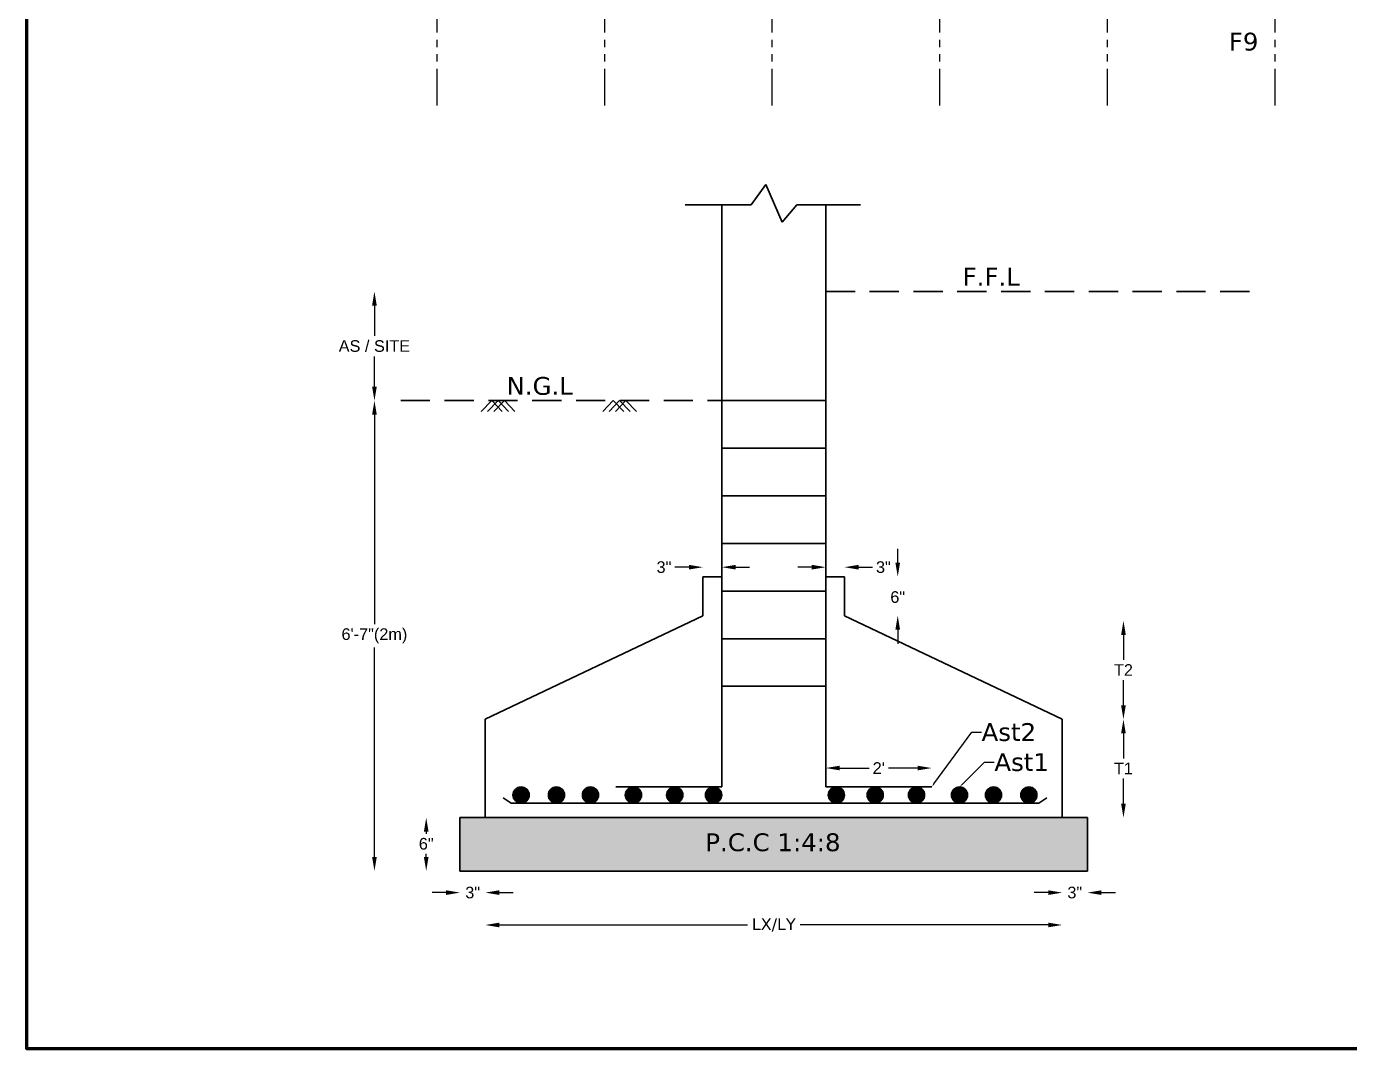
# Model space of a CAD drawing. Header units: feet. Extents: x 15113 to 123217, y -97269 to -8247.
# Drawn here: x 42028 to 43164, y -51254 to -50376 of the extents above; entities that cross this region are included whole.
import ezdxf
from ezdxf import colors
from ezdxf.entities.mleader import LeaderData, LeaderLine
from ezdxf.math import Vec2, Vec3

# ---------------------------------------------------------------- set-up
doc = ezdxf.new("R2010")
doc.units = ezdxf.units.FT
doc.header["$LTSCALE"] = 50.2
doc.header["$MEASUREMENT"] = 0
doc.header["$PDMODE"] = 3
doc.linetypes.add('DASHED', pattern=[0.75, 0.5, -0.25])
doc.linetypes.add('PHANTOM2', pattern=[1.25, 0.625, -0.125, 0.125, -0.125, 0.125, -0.125])
doc.layers.add('drg seal', color=250, linetype='Continuous', lineweight=120)
doc.layers.add('sTR fOOTING', color=6, linetype='Continuous', lineweight=35)
doc.layers.add('drg seal txt', color=7, linetype='Continuous')
doc.layers.add('Str grid', color=7, linetype='Continuous', true_color=0x17d337)
doc.styles.add('BOLD', font='arial.ttf')
doc.styles.get("Standard").update_dxf_attribs({"font": 'arial.ttf'})
doc.dimstyles.new('Copy of Standard', dxfattribs={"dimscale": 40, "dimtxt": 0.25, "dimasz": 0.3, "dimexe": 0.18, "dimexo": 5, "dimgap": 0.09, "dimtad": 0, "dimtih": 1, "dimtoh": 1, "dimdec": 0, "dimzin": 0, "dimdsep": 46, "dimlunit": 4, "dimtxsty": 'Standard', "dimcen": 0.2, "dimse1": 1, "dimse2": 1, "dimadec": 0, "dimazin": 0, "dimtfac": 1, "dimtdec": 0, "dimtofl": 0, "dimtmove": 0, "dimatfit": 3, "dimfxl": 1, "dimtolj": 1, "dimtzin": 0, "dimarcsym": 0})
pattern_1 = [(45, (-36686.60043, 37092.81655), (-0.1654629868, 0.1654629868), [])]
pattern_2 = [(45, (-36851.95584, 37092.81655), (-0.1654629868, 0.1654629868), [])]
pattern_3 = [(45, (-36755.47228, 37092.81655), (-0.1654629868, 0.1654629868), [])]
pattern_4 = [(45, (-36719.96253, 37092.81655), (-0.1654629868, 0.1654629868), [])]
pattern_5 = [(45, (-36792.38357, 37092.81655), (-0.1654629868, 0.1654629868), [])]
pattern_6 = [(45, (-36821.58567, 37092.81655), (-0.1654629868, 0.1654629868), [])]

# ---------------------------------------------------------------- blocks, each defined once
blk = doc.blocks.new('*D575')
at = {"layer": 'Defpoints', "color": 0, "linetype": 'Continuous', "transparency": 16777216}
for p in [(42421.8, -51055.6), (42917.4, -51055.6), (42917.4, -51147.8)]:
    blk.add_point(p, dxfattribs=at)
at = {"layer": 'sTR fOOTING', "color": 0, "linetype": 'Continuous', "lineweight": -2, "transparency": 16777216}
for p, q in [((42433.8, -51147.8), (42647, -51147.8)), ((42905.4, -51147.8), (42692.2, -51147.8))]:
    blk.add_line(p, q, dxfattribs=at)
at = {"layer": 'sTR fOOTING', "color": 0, "linetype": 'Continuous', "transparency": 16777216}
for points in [[(42433.8, -51145.8), (42433.8, -51149.8), (42421.8, -51147.8)], [(42905.4, -51145.8), (42905.4, -51149.8), (42917.4, -51147.8)]]:
    blk.add_solid(points, dxfattribs=at)
at = {"layer": 'sTR fOOTING', "color": 0, "linetype": 'Continuous', "transparency": 16777216, "insert": (42669.6, -51147.8), "char_height": 10, "attachment_point": 5}
blk.add_mtext('\\A1;{\\fVerdana|b0|i0|c0|p34;\\C0;LX/LY}', dxfattribs=at)
blk = doc.blocks.new('*D576')
at = {"layer": 'Defpoints', "color": 0, "linetype": 'Continuous', "transparency": 16777216}
for p in [(42917.4, -51055.6), (42939.1, -51055.6), (42939.1, -51120)]:
    blk.add_point(p, dxfattribs=at)
at = {"layer": 'sTR fOOTING', "color": 0, "linetype": 'Continuous', "lineweight": -2, "transparency": 16777216}
for p, q in [((42905.4, -51120), (42893.4, -51120)), ((42951.1, -51120), (42963.1, -51120))]:
    blk.add_line(p, q, dxfattribs=at)
at = {"layer": 'sTR fOOTING', "color": 0, "linetype": 'Continuous', "transparency": 16777216}
for points in [[(42905.4, -51118), (42905.4, -51122), (42917.4, -51120)], [(42951.1, -51118), (42951.1, -51122), (42939.1, -51120)]]:
    blk.add_solid(points, dxfattribs=at)
at = {"layer": 'sTR fOOTING', "color": 0, "linetype": 'Continuous', "transparency": 16777216, "insert": (42928.2, -51120), "char_height": 10, "attachment_point": 5, "style": 'BOLD'}
blk.add_mtext('\\A1;3"', dxfattribs=at)
blk = doc.blocks.new('*D577')
at = {"layer": 'Defpoints', "color": 0, "linetype": 'Continuous', "transparency": 16777216}
for p in [(42400.1, -51055.6), (42421.8, -51055.6), (42421.8, -51120)]:
    blk.add_point(p, dxfattribs=at)
at = {"layer": 'sTR fOOTING', "color": 0, "linetype": 'Continuous', "lineweight": -2, "transparency": 16777216}
for p, q in [((42388.1, -51120), (42376.1, -51120)), ((42433.8, -51120), (42445.8, -51120))]:
    blk.add_line(p, q, dxfattribs=at)
at = {"layer": 'sTR fOOTING', "color": 0, "linetype": 'Continuous', "transparency": 16777216}
for points in [[(42388.1, -51118), (42388.1, -51122), (42400.1, -51120)], [(42433.8, -51118), (42433.8, -51122), (42421.8, -51120)]]:
    blk.add_solid(points, dxfattribs=at)
at = {"layer": 'sTR fOOTING', "color": 0, "linetype": 'Continuous', "transparency": 16777216, "insert": (42411, -51120), "char_height": 10, "attachment_point": 5, "style": 'BOLD'}
blk.add_mtext('\\A1;3"', dxfattribs=at)
blk = doc.blocks.new('*D578')
at = {"layer": 'Defpoints', "color": 0, "linetype": 'Continuous', "transparency": 16777216}
for p in [(42371.1, -51055.6), (42400.1, -51055.6), (42400.1, -51101.4)]:
    blk.add_point(p, dxfattribs=at)
at = {"layer": 'sTR fOOTING', "color": 0, "linetype": 'Continuous', "lineweight": -2, "transparency": 16777216}
for p, q in [((42371.1, -51067.6), (42371.1, -51069.4)), ((42371.1, -51089.4), (42371.1, -51086.8))]:
    blk.add_line(p, q, dxfattribs=at)
at = {"layer": 'sTR fOOTING', "color": 0, "linetype": 'Continuous', "transparency": 16777216}
for points in [[(42369.1, -51067.6), (42373.1, -51067.6), (42371.1, -51055.6)], [(42369.1, -51089.4), (42373.1, -51089.4), (42371.1, -51101.4)]]:
    blk.add_solid(points, dxfattribs=at)
at = {"layer": 'sTR fOOTING', "color": 0, "linetype": 'Continuous', "transparency": 16777216, "insert": (42371.1, -51078.1), "char_height": 10, "attachment_point": 5, "style": 'BOLD'}
blk.add_mtext('\\A1;6"', dxfattribs=at)
blk = doc.blocks.new('*D579')
at = {"layer": 'Defpoints', "color": 0, "linetype": 'Continuous', "transparency": 16777216}
for p in [(42714.3, -51013), (42714.3, -51029.2), (42805.3, -51029.2)]:
    blk.add_point(p, dxfattribs=at)
at = {"layer": 'sTR fOOTING', "color": 0, "linetype": 'Continuous', "lineweight": -2, "transparency": 16777216}
for p, q in [((42726.3, -51013), (42751.5, -51013)), ((42793.3, -51013), (42768.1, -51013))]:
    blk.add_line(p, q, dxfattribs=at)
at = {"layer": 'sTR fOOTING', "color": 0, "linetype": 'Continuous', "transparency": 16777216}
for points in [[(42726.3, -51011), (42726.3, -51015), (42714.3, -51013)], [(42793.3, -51011), (42793.3, -51015), (42805.3, -51013)]]:
    blk.add_solid(points, dxfattribs=at)
at = {"layer": 'sTR fOOTING', "color": 0, "linetype": 'Continuous', "transparency": 16777216, "insert": (42759.8, -51013), "char_height": 10, "attachment_point": 5, "style": 'BOLD'}
blk.add_mtext("\\A1;2'", dxfattribs=at)
blk = doc.blocks.new('*D580')
at = {"layer": 'Defpoints', "color": 0, "linetype": 'Continuous', "transparency": 16777216}
for p in [(42730.5, -50840.5), (42714.3, -50848.7), (42730.5, -50848.7)]:
    blk.add_point(p, dxfattribs=at)
at = {"layer": 'sTR fOOTING', "color": 0, "linetype": 'Continuous', "lineweight": -2, "transparency": 16777216}
for p, q in [((42702.3, -50840.5), (42690.3, -50840.5)), ((42742.5, -50840.5), (42754.5, -50840.5))]:
    blk.add_line(p, q, dxfattribs=at)
at = {"layer": 'sTR fOOTING', "color": 0, "linetype": 'Continuous', "transparency": 16777216}
for points in [[(42702.3, -50838.5), (42702.3, -50842.5), (42714.3, -50840.5)], [(42742.5, -50838.5), (42742.5, -50842.5), (42730.5, -50840.5)]]:
    blk.add_solid(points, dxfattribs=at)
at = {"layer": 'sTR fOOTING', "color": 0, "linetype": 'Continuous', "transparency": 16777216, "insert": (42763.8, -50840.5), "char_height": 10, "attachment_point": 5, "style": 'BOLD'}
blk.add_mtext('\\A1;3"', dxfattribs=at)
blk = doc.blocks.new('*D581')
at = {"layer": 'Defpoints', "color": 0, "linetype": 'Continuous', "transparency": 16777216}
for p in [(42608.7, -50840.5), (42608.7, -50848.7), (42624.9, -50848.7)]:
    blk.add_point(p, dxfattribs=at)
at = {"layer": 'sTR fOOTING', "color": 0, "linetype": 'Continuous', "lineweight": -2, "transparency": 16777216}
for p, q in [((42596.7, -50840.5), (42584.7, -50840.5)), ((42636.9, -50840.5), (42648.9, -50840.5))]:
    blk.add_line(p, q, dxfattribs=at)
at = {"layer": 'sTR fOOTING', "color": 0, "linetype": 'Continuous', "transparency": 16777216}
for points in [[(42596.7, -50838.5), (42596.7, -50842.5), (42608.7, -50840.5)], [(42636.9, -50838.5), (42636.9, -50842.5), (42624.9, -50840.5)]]:
    blk.add_solid(points, dxfattribs=at)
at = {"layer": 'sTR fOOTING', "color": 0, "linetype": 'Continuous', "transparency": 16777216, "insert": (42575.3, -50840.5), "char_height": 10, "attachment_point": 5, "style": 'BOLD'}
blk.add_mtext('\\A1;3"', dxfattribs=at)
blk = doc.blocks.new('*D582')
at = {"layer": 'Defpoints', "color": 0, "linetype": 'Continuous', "transparency": 16777216}
for p in [(42917.4, -50971.1), (42970, -50971.1), (42917.4, -51055.6)]:
    blk.add_point(p, dxfattribs=at)
at = {"layer": 'sTR fOOTING', "color": 0, "linetype": 'Continuous', "lineweight": -2, "transparency": 16777216}
for p, q in [((42970, -50983.1), (42970, -51004.7)), ((42970, -51043.6), (42970, -51021.9))]:
    blk.add_line(p, q, dxfattribs=at)
at = {"layer": 'sTR fOOTING', "color": 0, "linetype": 'Continuous', "transparency": 16777216}
for points in [[(42968, -50983.1), (42972, -50983.1), (42970, -50971.1)], [(42968, -51043.6), (42972, -51043.6), (42970, -51055.6)]]:
    blk.add_solid(points, dxfattribs=at)
at = {"layer": 'sTR fOOTING', "color": 0, "linetype": 'Continuous', "transparency": 16777216, "insert": (42970, -51013.3), "char_height": 10, "attachment_point": 5, "style": 'BOLD'}
blk.add_mtext('\\A1;T1', dxfattribs=at)
blk = doc.blocks.new('*D583')
at = {"layer": 'Defpoints', "color": 0, "linetype": 'Continuous', "transparency": 16777216}
for p in [(42917.4, -50886.6), (42970, -50886.6), (42917.4, -50971.1)]:
    blk.add_point(p, dxfattribs=at)
at = {"layer": 'sTR fOOTING', "color": 0, "linetype": 'Continuous', "lineweight": -2, "transparency": 16777216}
for p, q in [((42970, -50898.6), (42970, -50920.2)), ((42970, -50959.1), (42970, -50937.4))]:
    blk.add_line(p, q, dxfattribs=at)
at = {"layer": 'sTR fOOTING', "color": 0, "linetype": 'Continuous', "transparency": 16777216}
for points in [[(42968, -50898.6), (42972, -50898.6), (42970, -50886.6)], [(42968, -50959.1), (42972, -50959.1), (42970, -50971.1)]]:
    blk.add_solid(points, dxfattribs=at)
at = {"layer": 'sTR fOOTING', "color": 0, "linetype": 'Continuous', "transparency": 16777216, "insert": (42970, -50928.8), "char_height": 10, "attachment_point": 5, "style": 'BOLD'}
blk.add_mtext('\\A1;T2', dxfattribs=at)
blk = doc.blocks.new('*D584')
at = {"layer": 'Defpoints', "color": 0, "linetype": 'Continuous', "transparency": 16777216}
for p in [(42730.5, -50848.7), (42730.5, -50882.2), (42776.1, -50882.2)]:
    blk.add_point(p, dxfattribs=at)
at = {"layer": 'sTR fOOTING', "color": 0, "linetype": 'Continuous', "lineweight": -2, "transparency": 16777216}
for p, q in [((42776.1, -50836.7), (42776.1, -50824.7)), ((42776.1, -50894.2), (42776.1, -50906.2))]:
    blk.add_line(p, q, dxfattribs=at)
at = {"layer": 'sTR fOOTING', "color": 0, "linetype": 'Continuous', "transparency": 16777216}
for points in [[(42774.1, -50836.7), (42778.1, -50836.7), (42776.1, -50848.7)], [(42774.1, -50894.2), (42778.1, -50894.2), (42776.1, -50882.2)]]:
    blk.add_solid(points, dxfattribs=at)
at = {"layer": 'sTR fOOTING', "color": 0, "linetype": 'Continuous', "transparency": 16777216, "insert": (42776.1, -50866.2), "char_height": 10, "attachment_point": 5}
blk.add_mtext('\\A1;6"', dxfattribs=at)
blk = doc.blocks.new('*D585')
at = {"layer": 'Defpoints', "color": 0, "linetype": 'Continuous', "transparency": 16777216}
for p in [(42326.6, -50697.5), (42400.1, -50697.5), (42400.1, -51101.4)]:
    blk.add_point(p, dxfattribs=at)
at = {"layer": 'sTR fOOTING', "color": 0, "linetype": 'Continuous', "lineweight": -2, "transparency": 16777216}
for p, q in [((42326.6, -50709.5), (42326.6, -50889.3)), ((42326.6, -51089.4), (42326.6, -50909.6))]:
    blk.add_line(p, q, dxfattribs=at)
at = {"layer": 'sTR fOOTING', "color": 0, "linetype": 'Continuous', "transparency": 16777216}
for points in [[(42324.6, -50709.5), (42328.6, -50709.5), (42326.6, -50697.5)], [(42324.6, -51089.4), (42328.6, -51089.4), (42326.6, -51101.4)]]:
    blk.add_solid(points, dxfattribs=at)
at = {"layer": 'sTR fOOTING', "color": 0, "linetype": 'Continuous', "transparency": 16777216, "insert": (42326.6, -50899.5), "char_height": 10, "attachment_point": 5, "style": 'BOLD'}
blk.add_mtext('\\A1;6\'-7"(2m)', dxfattribs=at)
blk = doc.blocks.new('*D586')
at = {"layer": 'Defpoints', "color": 0, "linetype": 'Continuous', "transparency": 16777216}
for p in [(42326.6, -50603.8), (42714.3, -50603.8), (42349.2, -50697.5)]:
    blk.add_point(p, dxfattribs=at)
at = {"layer": 'sTR fOOTING', "color": 0, "linetype": 'Continuous', "lineweight": -2, "transparency": 16777216}
for p, q in [((42326.6, -50615.8), (42326.6, -50641.9)), ((42326.6, -50685.5), (42326.6, -50659.4))]:
    blk.add_line(p, q, dxfattribs=at)
at = {"layer": 'sTR fOOTING', "color": 0, "linetype": 'Continuous', "transparency": 16777216}
for points in [[(42324.6, -50615.8), (42328.6, -50615.8), (42326.6, -50603.8)], [(42324.6, -50685.5), (42328.6, -50685.5), (42326.6, -50697.5)]]:
    blk.add_solid(points, dxfattribs=at)
at = {"layer": 'sTR fOOTING', "color": 0, "linetype": 'Continuous', "transparency": 16777216, "insert": (42326.6, -50650.6), "char_height": 10, "attachment_point": 5}
blk.add_mtext('\\A1;AS / SITE', dxfattribs=at)

msp = doc.modelspace()

# ---------------------------------------------------------------- hatches: boundary and pattern name
at = {"layer": 'sTR fOOTING', "linetype": 'Continuous', "transparency": 33554687}
h = msp.add_hatch(dxfattribs=at)
h.set_pattern_fill('ANSI31', color=256, scale=1.872)
h.set_pattern_definition(pattern_2)
h.paths.add_polyline_path([(42459.52634, -51036.19706, 1), (42445.6318, -51036.19706, 1)])
h = msp.add_hatch(dxfattribs=at)
h.set_pattern_fill('ANSI31', color=256, scale=1.872)
h.set_pattern_definition(pattern_6)
h.paths.add_polyline_path([(42489.89652, -51036.19706, 1), (42476.00197, -51036.19706, 1)])
h = msp.add_hatch(dxfattribs=at)
h.set_pattern_fill('ANSI31', color=256, scale=1.872)
h.set_pattern_definition(pattern_5)
h.paths.add_polyline_path([(42519.09862, -51036.19706, 1), (42505.20408, -51036.19706, 1)])
h = msp.add_hatch(dxfattribs=at)
h.set_pattern_fill('ANSI31', color=256, scale=1.872)
h.set_pattern_definition(pattern_3)
h.paths.add_polyline_path([(42556.0099, -51036.19706, 1), (42542.11536, -51036.19706, 1)])
h = msp.add_hatch(dxfattribs=at)
h.set_pattern_fill('ANSI31', color=256, scale=1.872)
h.set_pattern_definition(pattern_4)
h.paths.add_polyline_path([(42591.51965, -51036.19706, 1), (42577.62511, -51036.19706, 1)])
h = msp.add_hatch(dxfattribs=at)
h.set_pattern_fill('ANSI31', color=256, scale=1.872)
h.set_pattern_definition(pattern_1)
h.paths.add_polyline_path([(42624.88175, -51036.19706, 1), (42610.98721, -51036.19706, 1)])
h = msp.add_hatch(dxfattribs=at)
h.set_pattern_fill('ANSI31', color=256, scale=1.872)
h.set_pattern_definition(pattern_1)
h.paths.add_polyline_path([(42730.36994, -51036.19706, 1), (42716.4754, -51036.19706, 1)])
h = msp.add_hatch(dxfattribs=at)
h.set_pattern_fill('ANSI31', color=256, scale=1.872)
h.set_pattern_definition(pattern_4)
h.paths.add_polyline_path([(42763.73204, -51036.19706, 1), (42749.8375, -51036.19706, 1)])
h = msp.add_hatch(dxfattribs=at)
h.set_pattern_fill('ANSI31', color=256, scale=1.872)
h.set_pattern_definition(pattern_3)
h.paths.add_polyline_path([(42799.24179, -51036.19706, 1), (42785.34725, -51036.19706, 1)])
h = msp.add_hatch(dxfattribs=at)
h.set_pattern_fill('ANSI31', color=256, scale=1.872)
h.set_pattern_definition(pattern_5)
h.paths.add_polyline_path([(42836.15307, -51036.19706, 1), (42822.25853, -51036.19706, 1)])
h = msp.add_hatch(dxfattribs=at)
h.set_pattern_fill('ANSI31', color=256, scale=1.872)
h.set_pattern_definition(pattern_6)
h.paths.add_polyline_path([(42865.35518, -51036.19706, 1), (42851.46063, -51036.19706, 1)])
h = msp.add_hatch(dxfattribs=at)
h.set_pattern_fill('ANSI31', color=256, scale=1.872)
h.set_pattern_definition(pattern_2)
h.paths.add_polyline_path([(42895.72535, -51036.19706, 1), (42881.83081, -51036.19706, 1)])
h = msp.add_hatch(dxfattribs=at)
h.set_pattern_fill('AR-CONC', color=256, scale=1.872)
h.set_pattern_definition([(50, (-36679.653, 37092.817), (13.4271106, -1.17472), [1.404, -15.444]), (355, (-36679.653, 37092.817), (-2.597425, 14.0810367), [1.1232, -12.3552]), (100.451444, (-36678.534, 37092.719), (10.8296856, 12.9063166), [1.1932164, -13.1253803]), (46.1842, (-36679.653, 37096.56), (19.9787577, -3.098521), [2.106, -23.166]), (96.635635, (-36677.988, 37096.302), (17.4968716, 18.2355002), [1.7898256, -19.6880816]), (351.184164, (-36679.653, 37096.56), (17.4968716, 18.2355002), [1.6848, -18.5328]), (21, (-36677.781, 37095.625), (11.1741, -7.5370256), [1.404, -15.444]), (326, (-36677.781, 37095.625), (4.554863, 13.5748088), [1.1232, -12.3552]), (71.451445, (-36676.85, 37094.996), (15.7289629, 6.0377832), [1.1932164, -13.1253803]), (37.5, (-36679.653, 37092.8165), (0.2276325, 6.23177294), [0, -12.20544, 0, -12.5424, 0, -12.402]), (7.5, (-36679.653, 37092.8165), (4.92466174, 7.38338725), [0, -7.15104, 0, -11.92464, 0, -4.7268]), (327.5, (-36683.8277, 37092.8165), (9.993156, -0.4222272), [0, -4.68, 0, -14.6016, 0, -19.3752]), (317.5, (-36685.7, 37092.8165), (10.9172451, 1.8739653), [0, -6.084, 0, -9.69696, 0, -13.7592])])
h.paths.add_polyline_path([(42400.08466, -51055.56915), (42400.08466, -51101.44305), (42939.11385, -51101.44305), (42939.11385, -51055.56915)])
h.paths.add_polyline_path([(42604.93456, -51092.99301), (42736.61834, -51092.99301), (42736.61834, -51059.76766), (42604.93456, -51059.76766)], flags=24)

# ---------------------------------------------------------------- linework, layer by layer
at = {"layer": 'drg seal', "lineweight": 70}
msp.add_lwpolyline([(44531.15889, -51253.91212), (44531.15889, -49360.57086), (42027.70599, -49360.57086), (42027.70599, -51253.91212), (44530.81804, -51253.91212)], dxfattribs=at)
at = {"layer": 'sTR fOOTING', "linetype": 'Continuous'}
for p, q in [((42650.13859, -50529.22804), (42662.83299, -50511.699)), ((42662.83299, -50511.699), (42676.75296, -50544.14172)), ((42593.6198, -50529.22804), (42650.13859, -50529.22804)), ((42624.88175, -51029.24979), (42624.88175, -50529.22804)), ((42676.75296, -50544.14172), (42689.51296, -50529.22804)), ((42689.51296, -50529.22804), (42744.03287, -50529.22804)), ((42714.31677, -51029.24979), (42714.31677, -50529.22804)), ((42427.34288, -50697.46119), (42418.35141, -50706.68169)), ((42432.81413, -50697.46119), (42423.82266, -50706.68169)), ((42427.34288, -50697.46119), (42436.33435, -50706.68169)), ((42438.28538, -50697.46119), (42429.29391, -50706.68169)), ((42432.81413, -50697.46119), (42441.8056, -50706.68169)), ((42438.28538, -50697.46119), (42447.27684, -50706.68169)), ((42531.74998, -50697.46119), (42522.75851, -50706.68169)), ((42537.22122, -50697.46119), (42528.22976, -50706.68169)), ((42531.74998, -50697.46119), (42540.74144, -50706.68169)), ((42542.69247, -50697.46119), (42533.701, -50706.68169)), ((42537.22122, -50697.46119), (42546.21269, -50706.68169)), ((42542.69247, -50697.46119), (42551.68394, -50706.68169)), ((42714.31677, -50697.46119), (42624.88175, -50697.46119)), ((42714.31677, -50738.35005), (42624.88175, -50738.35005)), ((42714.31677, -50779.23892), (42624.88175, -50779.23892)), ((42714.31677, -50820.12778), (42624.88175, -50820.12778)), ((42624.88175, -50848.7034), (42608.69279, -50848.7034)), ((42608.69279, -50848.7034), (42608.69279, -50882.18883)), ((42714.31677, -50848.7034), (42730.50573, -50848.7034)), ((42730.50573, -50848.7034), (42730.50573, -50882.18883)), ((42714.31677, -50861.01664), (42624.88175, -50861.01664)), ((42421.83922, -50971.06494), (42608.69279, -50882.18883)), ((42917.3593, -50971.06494), (42730.50573, -50882.18883)), ((42714.31677, -50901.90551), (42624.88175, -50901.90551)), ((42714.31677, -50942.79437), (42624.88175, -50942.79437)), ((42421.83922, -51055.56915), (42421.83922, -50971.06494)), ((42917.3593, -51055.56915), (42917.3593, -50971.06494)), ((42444.02751, -51043.14433), (42437.30504, -51038.54611)), ((42533.93099, -51029.24979), (42624.88175, -51029.24979)), ((42805.26753, -51029.24979), (42714.31677, -51029.24979)), ((42897.32964, -51043.14433), (42904.05211, -51038.54611)), ((42444.02751, -51043.14433), (42897.32964, -51043.14433)), ((42400.08466, -51055.56915), (42939.11385, -51055.56915)), ((42400.08466, -51101.44305), (42400.08466, -51055.56915)), ((42939.11385, -51055.56915), (42939.11385, -51101.44305)), ((42400.08466, -51101.44305), (42939.11385, -51101.44305))]:
    msp.add_line(p, q, dxfattribs=at)
at = {"layer": 'sTR fOOTING', "linetype": 'DASHED'}
for p, q in [((42714.31677, -50603.81562), (43079.45035, -50603.81562)), ((42349.18318, -50697.46119), (42624.88175, -50697.46119))]:
    msp.add_line(p, q, dxfattribs=at)
at = {"layer": 'sTR fOOTING', "linetype": 'Continuous'}
for centre in [(42452.57907, -51036.19706), (42482.94924, -51036.19706), (42512.15135, -51036.19706), (42549.06263, -51036.19706), (42584.57238, -51036.19706), (42617.93448, -51036.19706), (42723.42267, -51036.19706), (42756.78477, -51036.19706), (42792.29452, -51036.19706), (42829.2058, -51036.19706), (42858.4079, -51036.19706), (42888.77808, -51036.19706)]:
    msp.add_circle(centre, 6.94727, dxfattribs=at)
at = {"layer": 'Str grid', "color": 0, "linetype": 'PHANTOM2'}
for p, q in [((42380.10055, -49471.30506), (42380.10055, -50447.05642)), ((42524.10055, -49471.30467), (42524.10055, -50447.05602)), ((42668.10055, -49471.30467), (42668.10055, -50447.05602)), ((42812.10055, -49471.30467), (42812.10055, -50447.05602)), ((42956.10055, -49471.30467), (42956.10055, -50447.05602)), ((43100.10055, -49471.30467), (43100.10055, -50447.05602))]:
    msp.add_line(p, q, dxfattribs=at)

# ---------------------------------------------------------------- texts
at = {"layer": 'drg seal txt', "insert": (43060.53769, -50381.4553), "char_height": 15.2852164, "width": 2687.8083334, "attachment_point": 1}
msp.add_mtext('{\\fVerdana|b0|i0|c0|p34;F9}', dxfattribs=at)
at = {"layer": 'drg seal txt', "lineweight": 53, "char_height": 15.3, "attachment_point": 1}
for s, insert in [('{\\fVerdana|b0|i0|c0|p34;F.F.L}', (42831.85768, -50583.31123)), ('{\\fVerdana|b0|i0|c0|p34;N.G.L}', (42440.09798, -50677.14275)), ('{\\fVerdana|b0|i0|c0|p34;P.C.C 1:4:8}', (42610.81463, -51069.10025))]:
    msp.add_mtext(s, dxfattribs=dict(at, insert=insert))

# ---------------------------------------------------------------- dimensions: what is measured, and where the dimension line sits
at = {"layer": 'sTR fOOTING', "linetype": 'Continuous'}
dim = msp.add_linear_dim(base=(42326.62213, -50603.81562), p1=(42349.18318, -50697.46119), p2=(42714.31677, -50603.81562), angle=90, text='AS / SITE', dimstyle='Copy of Standard', dxfattribs=at)
dim.commit()
dim.dimension.update_dxf_attribs({"geometry": '*D586', "text_midpoint": (42326.62213, -50650.63841)})
for base, p1, p2, angle, text, picture, middle in [((42326.62213, -50697.46119), (42400.08466, -51101.44305), (42400.08466, -50697.46119), 90, '6\'-7"(2m)', '*D585', (42326.62213, -50899.45212)), ((42608.69279, -50840.53172), (42624.88175, -50848.7034), (42608.69279, -50848.7034), 180, '3"', '*D581', (42575.34927, -50840.53172))]:
    dim = msp.add_linear_dim(base=base, p1=p1, p2=p2, angle=angle, text=text, dimstyle='Copy of Standard', override={"dimtxsty": 'BOLD'}, dxfattribs=at)
    dim.commit()
    dim.dimension.update_dxf_attribs({"geometry": picture, "text_midpoint": middle})
for base, p1, p2, text, picture, middle in [((42730.50573, -50840.53172), (42714.31677, -50848.7034), (42730.50573, -50848.7034), '3"', '*D580', (42763.84925, -50840.53172)), ((42714.31677, -51013.04982), (42805.26753, -51029.24979), (42714.31677, -51029.24979), "2'", '*D579', (42759.79215, -51013.04982))]:
    dim = msp.add_linear_dim(base=base, p1=p1, p2=p2, text=text, dimstyle='Copy of Standard', override={"dimtxsty": 'BOLD'}, dxfattribs=at)
    dim.commit()
    dim.dimension.update_dxf_attribs({"geometry": picture, "text_midpoint": middle})
dim = msp.add_linear_dim(base=(42776.0629, -50882.18883), p1=(42730.50573, -50848.7034), p2=(42730.50573, -50882.18883), angle=90, text='6"', dimstyle='Copy of Standard', dxfattribs=at)
dim.commit()
dim.dimension.update_dxf_attribs({"geometry": '*D584', "text_midpoint": (42776.0629, -50866.23135), "dimtype": 160})
for base, p1, p2, text, picture, middle in [((42970.04471, -50886.56073), (42917.3593, -50971.06494), (42917.3593, -50886.56073), 'T2', '*D583', (42970.04471, -50928.81284)), ((42970.04471, -50971.06494), (42917.3593, -51055.56915), (42917.3593, -50971.06494), 'T1', '*D582', (42970.04471, -51013.31705)), ((42371.06608, -51055.56915), (42400.08466, -51101.44305), (42400.08466, -51055.56915), '6"', '*D578', (42371.06608, -51078.09176))]:
    dim = msp.add_linear_dim(base=base, p1=p1, p2=p2, angle=90, text=text, dimstyle='Copy of Standard', override={"dimtxsty": 'BOLD'}, dxfattribs=at)
    dim.commit()
    dim.dimension.update_dxf_attribs({"geometry": picture, "text_midpoint": middle, "dimtype": 160})
for base, p1, p2, picture, middle in [((42421.83922, -51120.01924), (42400.08466, -51055.56915), (42421.83922, -51055.56915), '*D577', (42410.96194, -51120.01924)), ((42939.11385, -51120.01924), (42917.3593, -51055.56915), (42939.11385, -51055.56915), '*D576', (42928.23657, -51120.01924))]:
    dim = msp.add_linear_dim(base=base, p1=p1, p2=p2, text='3"', dimstyle='Copy of Standard', override={"dimtxsty": 'BOLD'}, dxfattribs=at)
    dim.commit()
    dim.dimension.update_dxf_attribs({"geometry": picture, "text_midpoint": middle, "dimtype": 160})
dim = msp.add_linear_dim(base=(42917.3593, -51147.80893), p1=(42421.83922, -51055.56915), p2=(42917.3593, -51055.56915), text='{\\fVerdana|b0|i0|c0|p34;\\C0;LX/LY}', dimstyle='Copy of Standard', dxfattribs=at)
dim.commit()
dim.dimension.update_dxf_attribs({"geometry": '*D575', "text_midpoint": (42669.59926, -51147.80893)})

# ---------------------------------------------------------------- leaders
ml = msp.add_multileader_mtext('Standard', dxfattribs=at)
ml.set_content('{\\fVerdana|b0|i0|c0|p34;\\C0;Ast2}', color=256)
ml.set_leader_properties()
ml.build(insert=Vec2(0, 0))
ml.multileader.update_dxf_attribs({"text_right_attachment_type": 6, "dogleg_length": 0.36, "arrow_head_size": 3.18})
ctx = ml.context
ctx.base_point, ctx.char_height, ctx.arrow_head_size, ctx.landing_gap_size, ctx.plane_origin = Vec3(42848.02762, -50982.22498), 15.3, 3.18, 0.09, Vec3(42805.26753, -51029.24979)
ctx.right_attachment = 6
notes = []
notes.append((ctx, [(0, (1, 1, 0), (42839.66337, -50982.22498), (1, 0), 8.36426, [(0, [(42805.26753, -51029.24979)], 0, [])])]))
ctx.mtext.insert, ctx.mtext.flow_direction = Vec3(42848.11762, -50974.43626), 5
ml = msp.add_multileader_mtext('Standard', dxfattribs=at)
ml.set_content('{\\fVerdana|b0|i0|c0|p34;\\C0;Ast1}', color=256)
ml.set_leader_properties()
ml.build(insert=Vec2(0, 0))
ml.multileader.update_dxf_attribs({"text_right_attachment_type": 6, "dogleg_length": 0.36, "arrow_head_size": 3.18})
ctx = ml.context
ctx.base_point, ctx.char_height, ctx.arrow_head_size, ctx.landing_gap_size, ctx.plane_origin = Vec3(42859.0359, -51008.02332), 15.3, 3.18, 0.09, Vec3(42829.2058, -51029.24979)
ctx.right_attachment = 6
notes.append((ctx, [(0, (1, 1, 0), (42850.67164, -51008.02332), (1, 0), 8.36426, [(0, [(42829.2058, -51029.24979)], 0, [])])]))
ctx.mtext.insert, ctx.mtext.flow_direction = Vec3(42859.1259, -51000.2346), 5
for ctx, leaders in notes:
    for number, flags, end, landing, length, lines in leaders:
        leader = LeaderData()
        leader.index, (leader.has_last_leader_line, leader.has_dogleg_vector, leader.attachment_direction) = number, flags
        leader.last_leader_point, leader.dogleg_vector, leader.dogleg_length = Vec3(end), Vec3(landing), length
        for number, points, colour, breaks in lines:
            line = LeaderLine()
            line.index, line.vertices, line.color, line.breaks = number, Vec3.list(points), colors.encode_raw_color(colour), breaks
            leader.lines.append(line)
        ctx.leaders.append(leader)

doc.saveas('drawing.dxf')
